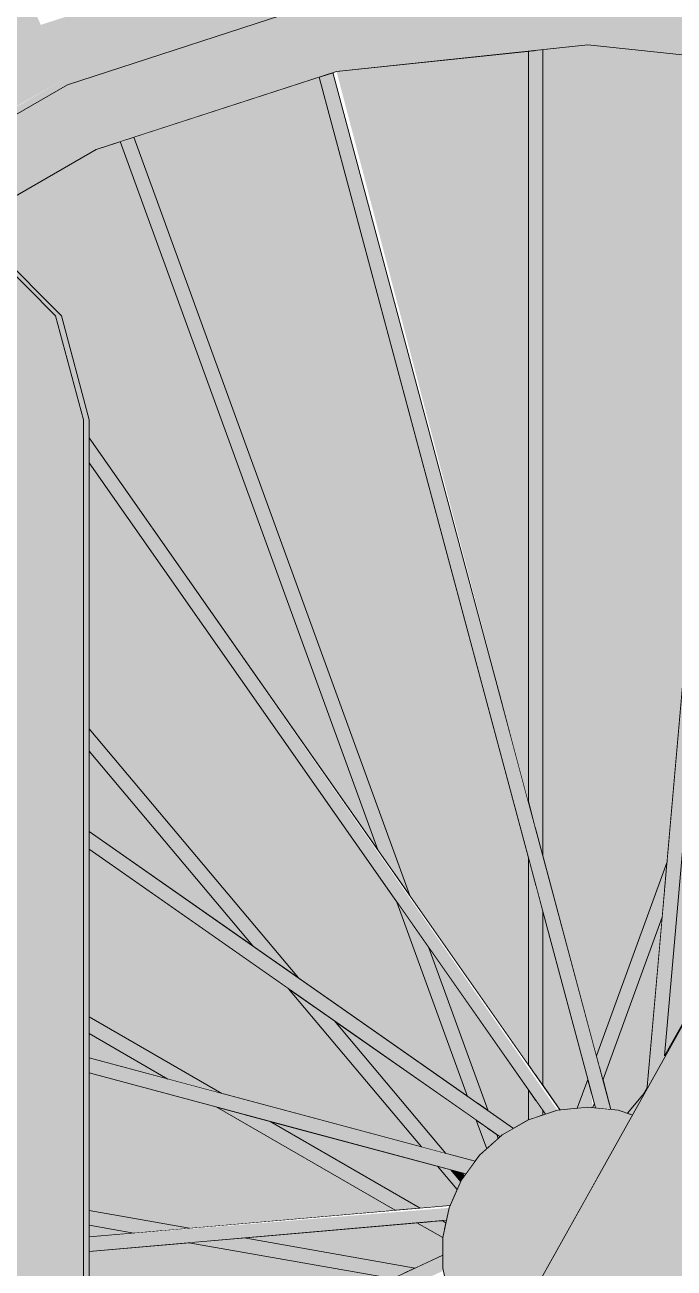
# Model space of a CAD drawing. Header units: centimetres. Extents: x -4381 to 5639, y -3920 to 4826.
# Drawn here: x 29.0267 to 29.1825, y 29.2499 to 29.5484 of the extents above; entities that cross this region are included whole.
import ezdxf
from ezdxf.xclip import XClip

# ---------------------------------------------------------------- set-up
doc = ezdxf.new("R2010")
doc.units = ezdxf.units.CM
doc.header["$MEASUREMENT"] = 0
doc.header["$XCLIPFRAME"] = 0
doc.set_wipeout_variables(frame=1)
doc.linetypes.add('Wipeout_Contour', pattern=[100, 0, -100])
for name, color, linetype in [('01- MOBILIER', 7, 'Continuous'), ('Drawing & Figure', 7, 'Continuous'), ('Structural - Bearing', 7, 'Continuous')]:
    doc.layers.add(name, color=color, linetype=linetype)
for name, color, linetype, lineweight in [('01- MOBILIER_Pen_No__101', 252, 'Continuous', 5), ('01- MOBILIER_Pen_No__18', 9, 'Continuous', 5), ('01- MOBILIER_Pen_No__2', 8, 'Continuous', 5), ('01- MOBILIER_Pen_No__7', 7, 'Continuous', 5)]:
    doc.layers.add(name, color=color, linetype=linetype, lineweight=lineweight)
for name, color, linetype, lineweight, true_color in [('01- MOBILIER_Pen_No__102', 7, 'Continuous', 5, 0xcccccc), ('01- MOBILIER_Pen_No__118', 7, 'Continuous', 5, 0x573938), ('01- MOBILIER_Pen_No__143', 7, 'Continuous', 5, 0xe1662b), ('01- MOBILIER_Pen_No__144', 7, 'Continuous', 5, 0xae480b), ('01- MOBILIER_Pen_No__186', 7, 'Continuous', 5, 0xe8e8e8), ('01- MOBILIER_Pen_No__62', 7, 'Continuous', 5, 0xaaaaaa), ('Structural - Bearing_Pen_No__112', 7, 'Continuous', 5, 0xd5aaaa)]:
    doc.layers.add(name, color=color, linetype=linetype, lineweight=lineweight, true_color=true_color)

# ---------------------------------------------------------------- blocks, each defined once
blk = doc.blocks.new('Drawing_8_8', base_point=(-322.57542, 32.20361))
at = {"color": 254, "linetype": 'Wipeout_Contour', "lineweight": 0, "ltscale": 2530.302172}
blk.add_wipeout([(28.51205, 28.90361), (28.69174, 28.90361), (28.69174, 29.50361), (28.7322, 29.50361), (28.7322, 29.42361), (28.75094, 29.42361), (28.75094, 29.45361), (28.75762, 29.47861), (28.77588, 29.49691), (28.80082, 29.50361), (28.9192, 29.50361), (28.95602, 29.53677), (29.01939, 29.57335), (29.08898, 29.59596), (29.16174, 29.60361), (29.23451, 29.59596), (29.29681, 29.57572), (29.30148, 29.59316), (29.30691, 29.6134), (29.30916, 29.62178), (29.31513, 29.62662), (29.31067, 29.62373), (29.31665, 29.64604), (29.31232, 29.6472), (29.30826, 29.64828), (29.30903, 29.65118), (29.3129, 29.65015), (29.34396, 29.76606), (29.34009, 29.76709), (29.34087, 29.76999), (29.34493, 29.7689), (29.35053, 29.7674), (29.36518, 29.82207), (29.34749, 29.83446), (29.33294, 29.84536), (29.30794, 29.86287), (29.30519, 29.8608), (29.28969, 29.86053), (29.27704, 29.86939), (29.27201, 29.884), (29.27652, 29.89878), (29.28886, 29.90808), (29.30431, 29.90835), (29.31702, 29.89948), (29.32205, 29.88488), (29.32104, 29.88156), (29.33294, 29.87322), (29.36092, 29.85364), (29.37179, 29.84674), (29.3733, 29.8524), (29.39649, 29.84619), (29.37371, 29.76119), (29.37931, 29.75969), (29.38337, 29.7586), (29.38259, 29.7557), (29.37873, 29.75674), (29.36847, 29.71844), (29.61205, 29.71844), (29.61205, 31.79883), (29.43106, 31.90361), (28.51205, 31.90361)], dxfattribs=at).dxf.layer = 'Structural - Bearing'
at = {"color": 254, "linetype": 'Wipeout_Contour', "lineweight": 0, "ltscale": 333.128766}
blk.add_wipeout([(29.00977, 29.4989), (29.01716, 29.49691), (29.03542, 29.47861), (29.0421, 29.45361), (29.0421, 29.44929), (29.11138, 29.35035), (29.0495, 29.52039), (29.04379, 29.51854)], dxfattribs=at).dxf.layer = 'Structural - Bearing'
at = {"color": 254, "linetype": 'Wipeout_Contour', "lineweight": 0, "ltscale": 206.066544}
blk.add_wipeout([(29.15097, 29.29382), (29.1551, 29.28791), (29.15924, 29.28835), (29.16174, 29.29524), (29.15097, 29.33544)], dxfattribs=at).dxf.layer = 'Structural - Bearing'
at = {"color": 254, "linetype": 'Wipeout_Contour', "lineweight": 0, "ltscale": 206.953574}
blk.add_wipeout([(29.06599, 29.25604), (29.0421, 29.25395), (29.0421, 29.22158), (29.06989, 29.22648), (29.11482, 29.24743)], dxfattribs=at).dxf.layer = 'Structural - Bearing'
at = {"layer": 'Structural - Bearing_Pen_No__112', "linetype": 'Continuous', "ltscale": 10}
for points in [[(29.00977, 29.4989), (29.01716, 29.49691), (29.03542, 29.47861), (29.0421, 29.45361), (29.0421, 29.44929), (29.11138, 29.35035), (29.0495, 29.52039), (29.04379, 29.51854)], [(29.15097, 29.29382), (29.1551, 29.28791), (29.15924, 29.28835), (29.16174, 29.29524), (29.15097, 29.33544)], [(29.06599, 29.25604), (29.0421, 29.25395), (29.0421, 29.22158), (29.06989, 29.22648), (29.11482, 29.24743)]]:
    blk.add_hatch(color=256, dxfattribs=at).paths.add_polyline_path(points)
at = {"color": 254, "linetype": 'Wipeout_Contour', "lineweight": 0, "ltscale": 249.518032}
blk.add_wipeout([(29.15098, 29.54248), (29.15097, 29.34882), (29.16381, 29.30091), (29.18077, 29.34752), (29.1976, 29.53984), (29.16174, 29.54361)], dxfattribs=at).dxf.layer = 'Structural - Bearing'
at = {"color": 254, "linetype": 'Wipeout_Contour', "lineweight": 0, "ltscale": 206.524086}
blk.add_wipeout([(29.0421, 29.31025), (29.07392, 29.29188), (29.12182, 29.27904), (29.08994, 29.31704), (29.0421, 29.35053)], dxfattribs=at).dxf.layer = 'Structural - Bearing'
at = {"layer": 'Structural - Bearing_Pen_No__112', "linetype": 'Continuous', "ltscale": 10}
for points in [[(29.15098, 29.54248), (29.15097, 29.34882), (29.16381, 29.30091), (29.18077, 29.34752), (29.1976, 29.53984), (29.16174, 29.54361)], [(29.0421, 29.31025), (29.07392, 29.29188), (29.12182, 29.27904), (29.08994, 29.31704), (29.0421, 29.35053)]]:
    blk.add_hatch(color=256, dxfattribs=at).paths.add_polyline_path(points)
at = {"color": 254, "linetype": 'Wipeout_Contour', "lineweight": 0, "ltscale": 1165.109032}
blk.add_wipeout([(29.23451, 28.91126), (29.16174, 28.90361), (29.33294, 28.90361), (29.61205, 28.90361), (29.61205, 29.3915), (29.35085, 29.6527), (29.34767, 29.64083), (29.35154, 29.63979), (29.35076, 29.6369), (29.3467, 29.63798), (29.34237, 29.63914), (29.33639, 29.61684), (29.33398, 29.62155), (29.33673, 29.6144), (29.33449, 29.60601), (29.32906, 29.58577), (29.32284, 29.56253), (29.36747, 29.53677), (29.42184, 29.48781), (29.46485, 29.42861), (29.49461, 29.36177), (29.50983, 29.2902), (29.50983, 29.21703), (29.49461, 29.14546), (29.46485, 29.07861), (29.42184, 29.01942), (29.36747, 28.97046), (29.3041, 28.93387)], dxfattribs=at).dxf.layer = 'Structural - Bearing'
at = {"color": 254, "linetype": 'Wipeout_Contour', "lineweight": 0, "ltscale": 124.316849}
blk.add_wipeout([(29.0421, 29.37405), (29.0421, 29.35476), (29.08134, 29.32729)], dxfattribs=at).dxf.layer = 'Structural - Bearing'
at = {"color": 254, "linetype": 'Wipeout_Contour', "lineweight": 0, "ltscale": 206.465631}
blk.add_wipeout([(29.0421, 29.29682), (29.0421, 29.26377), (29.06614, 29.25953), (29.11553, 29.26385), (29.07259, 29.28865)], dxfattribs=at).dxf.layer = 'Structural - Bearing'
at = {"layer": 'Structural - Bearing_Pen_No__112', "linetype": 'Continuous', "ltscale": 10}
for points in [[(29.0421, 29.37405), (29.0421, 29.35476), (29.08134, 29.32729)], [(29.0421, 29.29682), (29.0421, 29.26377), (29.06614, 29.25953), (29.11553, 29.26385), (29.07259, 29.28865)]]:
    blk.add_hatch(color=256, dxfattribs=at).paths.add_polyline_path(points)
at = {"color": 254, "linetype": 'Wipeout_Contour', "lineweight": 0, "ltscale": 288.153578}
blk.add_wipeout([(29.16537, 29.29508), (29.16726, 29.28803), (29.16903, 29.28785), (29.17127, 29.28712), (29.17495, 29.29149), (29.17605, 29.29348), (29.17961, 29.33419)], dxfattribs=at).dxf.layer = 'Structural - Bearing'
at = {"layer": 'Structural - Bearing_Pen_No__112', "linetype": 'Continuous', "ltscale": 10}
blk.add_hatch(color=256, dxfattribs=at).paths.add_polyline_path([(29.16537, 29.29508), (29.16726, 29.28803), (29.16903, 29.28785), (29.17127, 29.28712), (29.17495, 29.29149), (29.17605, 29.29348), (29.17961, 29.33419)])
at = {"color": 254, "linetype": 'Wipeout_Contour', "lineweight": 0, "ltscale": 124.1064}
blk.add_wipeout([(29.061, 29.29534), (29.0421, 29.30625), (29.0421, 29.3004)], dxfattribs=at).dxf.layer = 'Structural - Bearing'
at = {"color": 254, "linetype": 'Wipeout_Contour', "lineweight": 0, "ltscale": 205.074241}
blk.add_wipeout([(29.1257, 29.27442), (29.08551, 29.28519), (29.12155, 29.26438), (29.12871, 29.26501), (29.1304, 29.26881)], dxfattribs=at).dxf.layer = 'Structural - Bearing'
at = {"color": 254, "linetype": 'Wipeout_Contour', "lineweight": 0, "ltscale": 205.598162}
blk.add_wipeout([(29.07932, 29.25721), (29.1203, 29.24998), (29.12693, 29.25308), (29.12693, 29.25727), (29.12076, 29.26083)], dxfattribs=at).dxf.layer = 'Structural - Bearing'
at = {"color": 254, "linetype": 'Wipeout_Contour', "lineweight": 0, "ltscale": 123.92251}
blk.add_wipeout([(29.05281, 29.25837), (29.0421, 29.26026), (29.0421, 29.25743)], dxfattribs=at).dxf.layer = 'Structural - Bearing'
at = {"layer": 'Structural - Bearing_Pen_No__112', "linetype": 'Continuous', "ltscale": 10}
for points in [[(29.061, 29.29534), (29.0421, 29.30625), (29.0421, 29.3004)], [(29.1257, 29.27442), (29.08551, 29.28519), (29.12155, 29.26438), (29.12871, 29.26501), (29.1304, 29.26881)], [(29.07932, 29.25721), (29.1203, 29.24998), (29.12693, 29.25308), (29.12693, 29.25727), (29.12076, 29.26083)], [(29.05281, 29.25837), (29.0421, 29.26026), (29.0421, 29.25743)]]:
    blk.add_hatch(color=256, dxfattribs=at).paths.add_polyline_path(points)
at = {"color": 254, "linetype": 'Wipeout_Contour', "lineweight": 0, "ltscale": 249.167178}
blk.add_wipeout([(29.18418, 29.34676), (29.18018, 29.30093), (29.26195, 29.44846), (29.28125, 29.51764), (29.2797, 29.51854), (29.2502, 29.52812)], dxfattribs=at).dxf.layer = 'Structural - Bearing'
at = {"layer": 'Structural - Bearing_Pen_No__112', "linetype": 'Continuous', "ltscale": 10}
blk.add_hatch(color=256, dxfattribs=at).paths.add_polyline_path([(29.18418, 29.34676), (29.18018, 29.30093), (29.26195, 29.44846), (29.28125, 29.51764), (29.2797, 29.51854), (29.2502, 29.52812)])
at = {"color": 254, "linetype": 'Wipeout_Contour', "lineweight": 0, "ltscale": 165.024939}
blk.add_wipeout([(29.06599, 29.25604), (29.11482, 29.24743), (29.11756, 29.24871), (29.07266, 29.25663)], dxfattribs=at).dxf.layer = '01- MOBILIER'
at = {"color": 254, "linetype": 'Wipeout_Contour', "lineweight": 0, "ltscale": 206.408828}
blk.add_wipeout([(29.11596, 29.33778), (29.0421, 29.44325), (29.0421, 29.37944), (29.0923, 29.31961), (29.13292, 29.29117)], dxfattribs=at).dxf.layer = 'Structural - Bearing'
at = {"layer": '01- MOBILIER_Pen_No__101', "linetype": 'Continuous', "ltscale": 10}
blk.add_hatch(color=256, dxfattribs=at).paths.add_polyline_path([(29.06599, 29.25604), (29.11482, 29.24743), (29.11756, 29.24871), (29.07266, 29.25663)])
at = {"layer": 'Structural - Bearing_Pen_No__112', "linetype": 'Continuous', "ltscale": 10}
blk.add_hatch(color=256, dxfattribs=at).paths.add_polyline_path([(29.11596, 29.33778), (29.0421, 29.44325), (29.0421, 29.37944), (29.0923, 29.31961), (29.13292, 29.29117)])
at = {"color": 254, "linetype": 'Wipeout_Contour', "lineweight": 0, "ltscale": 165.669101}
blk.add_wipeout([(29.17014, 29.22275), (29.29095, 29.44069), (29.28818, 29.44143), (29.16805, 29.22471)], dxfattribs=at).dxf.layer = '01- MOBILIER'
at = {"layer": '01- MOBILIER_Pen_No__144', "linetype": 'Continuous', "ltscale": 10}
blk.add_hatch(color=256, dxfattribs=at).paths.add_polyline_path([(29.17014, 29.22275), (29.29095, 29.44069), (29.28818, 29.44143), (29.16805, 29.22471)])
at = {"color": 254, "linetype": 'Wipeout_Contour', "lineweight": 0, "ltscale": 164.978169}
blk.add_wipeout([(29.0421, 29.11361), (29.0421, 29.45361), (29.04071, 29.45361), (29.04071, 29.11361)], dxfattribs=at).dxf.layer = '01- MOBILIER'
at = {"color": 254, "linetype": 'Wipeout_Contour', "lineweight": 0, "ltscale": 206.309772}
blk.add_wipeout([(29.05279, 29.52146), (29.11906, 29.33939), (29.14751, 29.29876), (29.14751, 29.34836), (29.09725, 29.53591)], dxfattribs=at).dxf.layer = 'Structural - Bearing'
at = {"layer": '01- MOBILIER_Pen_No__18', "linetype": 'Continuous', "ltscale": 10}
blk.add_hatch(color=256, dxfattribs=at).paths.add_polyline_path([(29.0421, 29.11361), (29.0421, 29.45361), (29.04071, 29.45361), (29.04071, 29.11361)])
at = {"layer": 'Structural - Bearing_Pen_No__112', "linetype": 'Continuous', "ltscale": 10}
blk.add_hatch(color=256, dxfattribs=at).paths.add_polyline_path([(29.05279, 29.52146), (29.11906, 29.33939), (29.14751, 29.29876), (29.14751, 29.34836), (29.09725, 29.53591)])
at = {"color": 254, "linetype": 'Wipeout_Contour', "lineweight": 0, "ltscale": 165.674852}
blk.add_wipeout([(29.16805, 29.22471), (29.28818, 29.44143), (29.28094, 29.44337), (29.16257, 29.22982)], dxfattribs=at).dxf.layer = '01- MOBILIER'
at = {"layer": '01- MOBILIER_Pen_No__143', "linetype": 'Continuous', "ltscale": 10}
blk.add_hatch(color=256, dxfattribs=at).paths.add_polyline_path([(29.16805, 29.22471), (29.28818, 29.44143), (29.28094, 29.44337), (29.16257, 29.22982)])
at = {"color": 254, "linetype": 'Wipeout_Contour', "lineweight": 0, "ltscale": 165.800351}
blk.add_wipeout([(29.09759, 29.55542), (29.03625, 29.53549), (29.03688, 29.53407), (29.09792, 29.5539)], dxfattribs=at).dxf.layer = '01- MOBILIER'
at = {"color": 254, "linetype": 'Wipeout_Contour', "lineweight": 0, "ltscale": 165.479506}
blk.add_wipeout([(29.0421, 29.45361), (29.03542, 29.47861), (29.03403, 29.47861), (29.04071, 29.45361)], dxfattribs=at).dxf.layer = '01- MOBILIER'
at = {"color": 254, "linetype": 'Wipeout_Contour', "lineweight": 0, "ltscale": 124.32791}
blk.add_wipeout([(29.10145, 29.53727), (29.14751, 29.36175), (29.14751, 29.54212)], dxfattribs=at).dxf.layer = 'Structural - Bearing'
at = {"color": 254, "linetype": 'Wipeout_Contour', "lineweight": 0, "ltscale": 245.663141}
blk.add_wipeout([(29.13499, 29.28549), (29.1009, 29.30936), (29.12765, 29.27748), (29.13469, 29.2756), (29.13573, 29.27703), (29.13749, 29.27862)], dxfattribs=at).dxf.layer = 'Structural - Bearing'
at = {"layer": '01- MOBILIER', "linetype": 'Continuous', "lineweight": 0, "ltscale": 10, "true_color": 0x000000}
blk.add_hatch(color=18, dxfattribs=at).paths.add_polyline_path([(29.09759, 29.55542), (29.03625, 29.53549), (29.03688, 29.53407), (29.09792, 29.5539)])
at = {"layer": '01- MOBILIER_Pen_No__186', "linetype": 'Continuous', "ltscale": 10}
blk.add_hatch(color=256, dxfattribs=at).paths.add_polyline_path([(29.0421, 29.45361), (29.03542, 29.47861), (29.03403, 29.47861), (29.04071, 29.45361)])
at = {"layer": 'Structural - Bearing_Pen_No__112', "linetype": 'Continuous', "ltscale": 10}
for points in [[(29.10145, 29.53727), (29.14751, 29.36175), (29.14751, 29.54212)], [(29.13499, 29.28549), (29.1009, 29.30936), (29.12765, 29.27748), (29.13469, 29.2756), (29.13573, 29.27703), (29.13749, 29.27862)]]:
    blk.add_hatch(color=256, dxfattribs=at).paths.add_polyline_path(points)
at = {"color": 254, "linetype": 'Wipeout_Contour', "lineweight": 0, "ltscale": 165.670475}
blk.add_wipeout([(29.16257, 29.22982), (29.28094, 29.44337), (29.27198, 29.44577), (29.15579, 29.23615)], dxfattribs=at).dxf.layer = '01- MOBILIER'
at = {"layer": '01- MOBILIER_Pen_No__143', "linetype": 'Continuous', "ltscale": 10}
blk.add_hatch(color=256, dxfattribs=at).paths.add_polyline_path([(29.16257, 29.22982), (29.28094, 29.44337), (29.27198, 29.44577), (29.15579, 29.23615)])
at = {"color": 254, "linetype": 'Wipeout_Contour', "lineweight": 0, "ltscale": 165.50596}
blk.add_wipeout([(29.03542, 29.47861), (29.01716, 29.49691), (29.01577, 29.49691), (29.03403, 29.47861)], dxfattribs=at).dxf.layer = '01- MOBILIER'
at = {"color": 254, "linetype": 'Wipeout_Contour', "lineweight": 0, "ltscale": 165.007598}
blk.add_wipeout([(29.07259, 29.28865), (29.11553, 29.26385), (29.11854, 29.26412), (29.07905, 29.28692)], dxfattribs=at).dxf.layer = '01- MOBILIER'
at = {"color": 254, "linetype": 'Wipeout_Contour', "lineweight": 0, "ltscale": 205.12632}
blk.add_wipeout([(29.12364, 29.32681), (29.13787, 29.28771), (29.14388, 29.2835), (29.14751, 29.28559), (29.14751, 29.29273)], dxfattribs=at).dxf.layer = 'Structural - Bearing'
at = {"layer": '01- MOBILIER_Pen_No__101', "linetype": 'Continuous', "ltscale": 10}
blk.add_hatch(color=256, dxfattribs=at).paths.add_polyline_path([(29.07259, 29.28865), (29.11553, 29.26385), (29.11854, 29.26412), (29.07905, 29.28692)])
at = {"layer": '01- MOBILIER_Pen_No__18', "linetype": 'Continuous', "ltscale": 10}
h = blk.add_hatch(color=256, dxfattribs=at)
h.paths.add_polyline_path([(28.75142, 29.11361), (28.7581, 29.08861), (28.77635, 29.07031), (28.80129, 29.06361), (28.99083, 29.06361), (29.01577, 29.07031), (29.03403, 29.08861), (29.04071, 29.11361), (29.04071, 29.45361), (29.03403, 29.47861), (29.01577, 29.49691), (28.99083, 29.50361), (28.80129, 29.50361), (28.77635, 29.49691), (28.7581, 29.47861), (28.75142, 29.45361), (28.75142, 29.42361), (28.75222, 29.40361), (28.75142, 29.16361), (28.75222, 29.14361)])
h.paths.add_polyline_path([(28.77538, 29.09861), (28.77137, 29.11361), (28.77137, 29.45361), (28.77538, 29.46861), (28.78633, 29.47959), (28.80129, 29.48361), (28.99083, 29.48361), (29.0058, 29.47959), (29.01675, 29.46861), (29.02076, 29.45361), (29.02076, 29.11361), (29.01675, 29.09861), (29.0058, 29.08763), (28.99083, 29.08361), (28.80129, 29.08361), (28.78633, 29.08763)], flags=0)
at = {"layer": '01- MOBILIER_Pen_No__186', "linetype": 'Continuous', "ltscale": 10}
blk.add_hatch(color=256, dxfattribs=at).paths.add_polyline_path([(29.03542, 29.47861), (29.01716, 29.49691), (29.01577, 29.49691), (29.03403, 29.47861)])
at = {"layer": 'Structural - Bearing_Pen_No__112', "linetype": 'Continuous', "ltscale": 10}
blk.add_hatch(color=256, dxfattribs=at).paths.add_polyline_path([(29.12364, 29.32681), (29.13787, 29.28771), (29.14388, 29.2835), (29.14751, 29.28559), (29.14751, 29.29273)])
at = {"layer": '01- MOBILIER_Pen_No__7', "linetype": 'Continuous', "ltscale": 10}
for p, q in [((29.03403, 29.47861), (29.01577, 29.49691)), ((29.03542, 29.47861), (29.01716, 29.49691)), ((29.04071, 29.45361), (29.03403, 29.47861)), ((29.0421, 29.45361), (29.03542, 29.47861))]:
    blk.add_line(p, q, dxfattribs=at)
at = {"color": 254, "linetype": 'Wipeout_Contour', "lineweight": 0, "ltscale": 165.657653}
blk.add_wipeout([(29.15579, 29.23615), (29.27198, 29.44577), (29.26474, 29.44772), (29.1503, 29.24126)], dxfattribs=at).dxf.layer = '01- MOBILIER'
at = {"layer": '01- MOBILIER_Pen_No__144', "linetype": 'Continuous', "ltscale": 10}
blk.add_hatch(color=256, dxfattribs=at).paths.add_polyline_path([(29.15579, 29.23615), (29.27198, 29.44577), (29.26474, 29.44772), (29.1503, 29.24126)])
at = {"color": 254, "linetype": 'Wipeout_Contour', "lineweight": 0, "ltscale": 165.510772}
blk.add_wipeout([(28.98103, 29.50361), (28.98412, 29.50361), (29.03688, 29.53407), (29.03625, 29.53549)], dxfattribs=at).dxf.layer = '01- MOBILIER'
at = {"color": 254, "linetype": 'Wipeout_Contour', "lineweight": 0, "ltscale": 165.218284}
blk.add_wipeout([(29.0421, 29.30625), (29.061, 29.29534), (29.06746, 29.29361), (29.0421, 29.30825)], dxfattribs=at).dxf.layer = '01- MOBILIER'
at = {"color": 254, "linetype": 'Wipeout_Contour', "lineweight": 0, "ltscale": 165.010913}
blk.add_wipeout([(29.08551, 29.28519), (29.07905, 29.28692), (29.11854, 29.26412), (29.12155, 29.26438)], dxfattribs=at).dxf.layer = '01- MOBILIER'
at = {"color": 254, "linetype": 'Wipeout_Contour', "lineweight": 0, "ltscale": 164.967856}
blk.add_wipeout([(29.05948, 29.25895), (29.0421, 29.26201), (29.0421, 29.26026), (29.05281, 29.25837)], dxfattribs=at).dxf.layer = '01- MOBILIER'
at = {"layer": '01- MOBILIER', "linetype": 'Continuous', "lineweight": 0, "ltscale": 10, "true_color": 0x000000}
blk.add_hatch(color=18, dxfattribs=at).paths.add_polyline_path([(28.98103, 29.50361), (28.98412, 29.50361), (29.03688, 29.53407), (29.03625, 29.53549)])
at = {"layer": '01- MOBILIER', "linetype": 'Continuous', "lineweight": 0, "ltscale": 10, "true_color": 0xffffff}
blk.add_hatch(color=7, dxfattribs=at).paths.add_polyline_path([(29.08551, 29.28519), (29.07905, 29.28692), (29.11854, 29.26412), (29.12155, 29.26438)])
at = {"layer": '01- MOBILIER_Pen_No__101', "linetype": 'Continuous', "ltscale": 10}
for points in [[(29.0421, 29.30625), (29.061, 29.29534), (29.06746, 29.29361), (29.0421, 29.30825)], [(29.05948, 29.25895), (29.0421, 29.26201), (29.0421, 29.26026), (29.05281, 29.25837)]]:
    blk.add_hatch(color=256, dxfattribs=at).paths.add_polyline_path(points)
at = {"color": 254, "linetype": 'Wipeout_Contour', "lineweight": 0, "ltscale": 165.640672}
blk.add_wipeout([(29.1503, 29.24126), (29.26474, 29.44772), (29.26197, 29.44846), (29.1482, 29.24321)], dxfattribs=at).dxf.layer = '01- MOBILIER'
at = {"layer": '01- MOBILIER_Pen_No__144', "linetype": 'Continuous', "ltscale": 10}
blk.add_hatch(color=256, dxfattribs=at).paths.add_polyline_path([(29.1503, 29.24126), (29.26474, 29.44772), (29.26197, 29.44846), (29.1482, 29.24321)])
at = {"color": 254, "linetype": 'Wipeout_Contour', "lineweight": 0, "ltscale": 165.79249}
blk.add_wipeout([(29.03625, 29.53549), (29.09759, 29.55542), (29.09671, 29.55959), (29.03451, 29.53938)], dxfattribs=at).dxf.layer = '01- MOBILIER'
at = {"color": 254, "linetype": 'Wipeout_Contour', "lineweight": 0, "ltscale": 165.193841}
blk.add_wipeout([(29.0421, 29.30825), (29.06746, 29.29361), (29.07392, 29.29188), (29.0421, 29.31025)], dxfattribs=at).dxf.layer = '01- MOBILIER'
at = {"color": 254, "linetype": 'Wipeout_Contour', "lineweight": 0, "ltscale": 164.960268}
blk.add_wipeout([(29.0421, 29.26377), (29.0421, 29.26201), (29.05948, 29.25895), (29.06614, 29.25953)], dxfattribs=at).dxf.layer = '01- MOBILIER'
at = {"layer": '01- MOBILIER', "linetype": 'Continuous', "lineweight": 0, "ltscale": 10, "true_color": 0x000000}
blk.add_hatch(color=18, dxfattribs=at).paths.add_polyline_path([(29.03625, 29.53549), (29.09759, 29.55542), (29.09671, 29.55959), (29.03451, 29.53938)])
at = {"layer": '01- MOBILIER', "linetype": 'Continuous', "lineweight": 0, "ltscale": 10, "true_color": 0xffffff}
for points in [[(29.0421, 29.30825), (29.06746, 29.29361), (29.07392, 29.29188), (29.0421, 29.31025)], [(29.0421, 29.26377), (29.0421, 29.26201), (29.05948, 29.25895), (29.06614, 29.25953)]]:
    blk.add_hatch(color=7, dxfattribs=at).paths.add_polyline_path(points)
at = {"color": 254, "linetype": 'Wipeout_Contour', "lineweight": 0, "ltscale": 165.333186}
blk.add_wipeout([(29.14751, 29.34836), (29.14751, 29.29876), (29.14924, 29.29629), (29.14924, 29.3419)], dxfattribs=at).dxf.layer = '01- MOBILIER'
at = {"color": 254, "linetype": 'Wipeout_Contour', "lineweight": 0, "ltscale": 165.406072}
blk.add_wipeout([(29.18077, 29.34752), (29.16381, 29.30091), (29.16459, 29.29799), (29.18019, 29.34085)], dxfattribs=at).dxf.layer = '01- MOBILIER'
at = {"color": 254, "linetype": 'Wipeout_Contour', "lineweight": 0, "ltscale": 1403.104234}
blk.add_wipeout([(29.12846, 29.26443), (29.12694, 29.25727), (29.12694, 29.24995), (29.12846, 29.2428), (29.13144, 29.23611), (29.13574, 29.23019), (29.14118, 29.2253), (29.14751, 29.22164), (29.15447, 29.21938), (29.16175, 29.21861), (29.16903, 29.21938), (29.17599, 29.22164), (29.18232, 29.2253), (29.18776, 29.23019), (29.19206, 29.23611), (29.19504, 29.2428), (29.19656, 29.24995), (29.19656, 29.25727), (29.19504, 29.26443), (29.19424, 29.26622), (29.17014, 29.22275), (29.16805, 29.22471), (29.16256, 29.22982), (29.15578, 29.23615), (29.1503, 29.24126), (29.1482, 29.24321), (29.17235, 29.28677), (29.16903, 29.28785), (29.16175, 29.28861), (29.15447, 29.28785), (29.14751, 29.28559), (29.14118, 29.28193), (29.13574, 29.27703), (29.13144, 29.27111)], dxfattribs=at).dxf.layer = '01- MOBILIER'
at = {"layer": '01- MOBILIER_Pen_No__18', "linetype": 'Continuous', "ltscale": 10}
blk.add_hatch(color=256, dxfattribs=at).paths.add_polyline_path([(29.12846, 29.26443), (29.12694, 29.25727), (29.12694, 29.24995), (29.12846, 29.2428), (29.13144, 29.23611), (29.13574, 29.23019), (29.14118, 29.2253), (29.14751, 29.22164), (29.15447, 29.21938), (29.16175, 29.21861), (29.16903, 29.21938), (29.17599, 29.22164), (29.18232, 29.2253), (29.18776, 29.23019), (29.19206, 29.23611), (29.19504, 29.2428), (29.19656, 29.24995), (29.19656, 29.25727), (29.19504, 29.26443), (29.19424, 29.26622), (29.17014, 29.22275), (29.16805, 29.22471), (29.16256, 29.22982), (29.15578, 29.23615), (29.1503, 29.24126), (29.1482, 29.24321), (29.17235, 29.28677), (29.16903, 29.28785), (29.16175, 29.28861), (29.15447, 29.28785), (29.14751, 29.28559), (29.14118, 29.28193), (29.13574, 29.27703), (29.13144, 29.27111)])
at = {"layer": '01- MOBILIER_Pen_No__2', "linetype": 'Continuous', "ltscale": 10}
for points in [[(29.14751, 29.34836), (29.14751, 29.29876), (29.14924, 29.29629), (29.14924, 29.3419)], [(29.18077, 29.34752), (29.16381, 29.30091), (29.16459, 29.29799), (29.18019, 29.34085)]]:
    blk.add_hatch(color=256, dxfattribs=at).paths.add_polyline_path(points)
at = {"color": 254, "linetype": 'Wipeout_Contour', "lineweight": 0, "ltscale": 165.548576}
blk.add_wipeout([(29.03451, 29.53938), (28.97788, 29.50669), (28.98011, 29.50361), (29.03625, 29.53549)], dxfattribs=at).dxf.layer = '01- MOBILIER'
at = {"layer": '01- MOBILIER', "linetype": 'Continuous', "lineweight": 0, "ltscale": 10, "true_color": 0x000000}
blk.add_hatch(color=18, dxfattribs=at).paths.add_polyline_path([(29.03451, 29.53938), (28.97788, 29.50669), (28.98011, 29.50361), (29.03625, 29.53549)])
at = {"color": 254, "linetype": 'Wipeout_Contour', "lineweight": 0, "ltscale": 165.387446}
blk.add_wipeout([(29.18019, 29.34085), (29.16459, 29.29799), (29.16537, 29.29508), (29.17961, 29.33419)], dxfattribs=at).dxf.layer = '01- MOBILIER'
at = {"color": 254, "linetype": 'Wipeout_Contour', "lineweight": 0, "ltscale": 165.185929}
blk.add_wipeout([(29.1198, 29.33229), (29.11596, 29.33778), (29.13292, 29.29117), (29.1354, 29.28944)], dxfattribs=at).dxf.layer = '01- MOBILIER'
at = {"color": 254, "linetype": 'Wipeout_Contour', "lineweight": 0, "ltscale": 164.818009}
blk.add_wipeout([(29.16174, 29.29524), (29.15924, 29.28835), (29.16115, 29.28855), (29.16253, 29.29232)], dxfattribs=at).dxf.layer = '01- MOBILIER'
at = {"color": 254, "linetype": 'Wipeout_Contour', "lineweight": 0, "ltscale": 165.100646}
blk.add_wipeout([(29.14751, 29.29273), (29.14751, 29.28559), (29.14924, 29.28615), (29.14924, 29.29025)], dxfattribs=at).dxf.layer = '01- MOBILIER'
at = {"color": 254, "linetype": 'Wipeout_Contour', "lineweight": 0, "ltscale": 123.876944}
blk.add_wipeout([(29.17127, 29.28712), (29.17235, 29.28677), (29.175, 29.29156)], dxfattribs=at).dxf.layer = '01- MOBILIER'
at = {"color": 254, "linetype": 'Wipeout_Contour', "lineweight": 0, "ltscale": 164.990343}
blk.add_wipeout([(29.13499, 29.28549), (29.13749, 29.27861), (29.13888, 29.27986), (29.13746, 29.28376)], dxfattribs=at).dxf.layer = '01- MOBILIER'
at = {"color": 254, "linetype": 'Wipeout_Contour', "lineweight": 0, "ltscale": 165.034383}
blk.add_wipeout([(29.12862, 29.27364), (29.1257, 29.27442), (29.13041, 29.2688), (29.1312, 29.27056)], dxfattribs=at).dxf.layer = '01- MOBILIER'
at = {"color": 254, "linetype": 'Wipeout_Contour', "lineweight": 0, "ltscale": 165.136337}
blk.add_wipeout([(29.12076, 29.26083), (29.12694, 29.25727), (29.12732, 29.25905), (29.12377, 29.2611)], dxfattribs=at).dxf.layer = '01- MOBILIER'
at = {"layer": '01- MOBILIER_Pen_No__101', "linetype": 'Continuous', "ltscale": 10}
for points in [[(29.1198, 29.33229), (29.11596, 29.33778), (29.13292, 29.29117), (29.1354, 29.28944)], [(29.13499, 29.28549), (29.13749, 29.27861), (29.13888, 29.27986), (29.13746, 29.28376)], [(29.12862, 29.27364), (29.1257, 29.27442), (29.13041, 29.2688), (29.1312, 29.27056)], [(29.12076, 29.26083), (29.12694, 29.25727), (29.12732, 29.25905), (29.12377, 29.2611)]]:
    blk.add_hatch(color=256, dxfattribs=at).paths.add_polyline_path(points)
at = {"layer": '01- MOBILIER_Pen_No__18', "linetype": 'Continuous', "ltscale": 10}
blk.add_hatch(color=256, dxfattribs=at).paths.add_polyline_path([(29.18019, 29.34085), (29.16459, 29.29799), (29.16537, 29.29508), (29.17961, 29.33419)])
at = {"layer": '01- MOBILIER_Pen_No__2', "linetype": 'Continuous', "ltscale": 10}
for points in [[(29.16174, 29.29524), (29.15924, 29.28835), (29.16115, 29.28855), (29.16253, 29.29232)], [(29.14751, 29.29273), (29.14751, 29.28559), (29.14924, 29.28615), (29.14924, 29.29025)]]:
    blk.add_hatch(color=256, dxfattribs=at).paths.add_polyline_path(points)
at = {"layer": '01- MOBILIER_Pen_No__62', "linetype": 'Continuous', "ltscale": 10}
blk.add_hatch(color=256, dxfattribs=at).paths.add_polyline_path([(29.17127, 29.28712), (29.17235, 29.28677), (29.175, 29.29156)])
at = {"layer": '01- MOBILIER_Pen_No__7', "linetype": 'Continuous', "ltscale": 10}
for p, q in [((29.17127, 29.28712), (29.175, 29.29156)), ((29.17235, 29.28677), (29.16903, 29.28785))]:
    blk.add_line(p, q, dxfattribs=at)
at = {"color": 254, "linetype": 'Wipeout_Contour', "lineweight": 0, "ltscale": 165.798718}
blk.add_wipeout([(29.03451, 29.53938), (29.09671, 29.55959), (29.09571, 29.56428), (29.03257, 29.54376)], dxfattribs=at).dxf.layer = '01- MOBILIER'
at = {"layer": '01- MOBILIER', "linetype": 'Continuous', "lineweight": 0, "ltscale": 10, "true_color": 0x000000}
blk.add_hatch(color=18, dxfattribs=at).paths.add_polyline_path([(29.03451, 29.53938), (29.09671, 29.55959), (29.09571, 29.56428), (29.03257, 29.54376)])
at = {"color": 254, "linetype": 'Wipeout_Contour', "lineweight": 0, "ltscale": 165.320816}
blk.add_wipeout([(29.14924, 29.29629), (29.15097, 29.29382), (29.15097, 29.33544), (29.14924, 29.3419)], dxfattribs=at).dxf.layer = '01- MOBILIER'
at = {"color": 254, "linetype": 'Wipeout_Contour', "lineweight": 0, "ltscale": 165.176294}
blk.add_wipeout([(29.1198, 29.33229), (29.1354, 29.28944), (29.13787, 29.28771), (29.12364, 29.32681)], dxfattribs=at).dxf.layer = '01- MOBILIER'
at = {"color": 254, "linetype": 'Wipeout_Contour', "lineweight": 0, "ltscale": 164.964913}
blk.add_wipeout([(29.14924, 29.29025), (29.14924, 29.28615), (29.15097, 29.28671), (29.15097, 29.28778)], dxfattribs=at).dxf.layer = '01- MOBILIER'
at = {"color": 254, "linetype": 'Wipeout_Contour', "lineweight": 0, "ltscale": 123.483047}
blk.add_wipeout([(29.16115, 29.28855), (29.16297, 29.28848), (29.16253, 29.29232)], dxfattribs=at).dxf.layer = '01- MOBILIER'
at = {"color": 254, "linetype": 'Wipeout_Contour', "lineweight": 0, "ltscale": 164.882716}
blk.add_wipeout([(29.13994, 29.28203), (29.13746, 29.28376), (29.13888, 29.27986), (29.14027, 29.28111)], dxfattribs=at).dxf.layer = '01- MOBILIER'
at = {"color": 254, "linetype": 'Wipeout_Contour', "lineweight": 0, "ltscale": 164.981037}
blk.add_wipeout([(29.13153, 29.27286), (29.12862, 29.27364), (29.1312, 29.27056), (29.13216, 29.27211)], dxfattribs=at).dxf.layer = '01- MOBILIER'
at = {"color": 254, "linetype": 'Wipeout_Contour', "lineweight": 0, "ltscale": 165.144021}
blk.add_wipeout([(29.12377, 29.2611), (29.12732, 29.25905), (29.1277, 29.26083), (29.12678, 29.26136)], dxfattribs=at).dxf.layer = '01- MOBILIER'
at = {"color": 254, "linetype": 'Wipeout_Contour', "lineweight": 0, "ltscale": 165.040796}
blk.add_wipeout([(29.07266, 29.25663), (29.11756, 29.24871), (29.1203, 29.24998), (29.07932, 29.25721)], dxfattribs=at).dxf.layer = '01- MOBILIER'
at = {"layer": '01- MOBILIER', "linetype": 'Continuous', "lineweight": 0, "ltscale": 10, "true_color": 0xffffff}
for points in [[(29.13153, 29.27286), (29.12862, 29.27364), (29.1312, 29.27056), (29.13216, 29.27211)], [(29.12377, 29.2611), (29.12732, 29.25905), (29.1277, 29.26083), (29.12678, 29.26136)], [(29.07266, 29.25663), (29.11756, 29.24871), (29.1203, 29.24998), (29.07932, 29.25721)]]:
    blk.add_hatch(color=7, dxfattribs=at).paths.add_polyline_path(points)
at = {"layer": '01- MOBILIER_Pen_No__102', "linetype": 'Continuous', "ltscale": 10}
for points in [[(29.14924, 29.29629), (29.15097, 29.29382), (29.15097, 29.33544), (29.14924, 29.3419)], [(29.14924, 29.29025), (29.14924, 29.28615), (29.15097, 29.28671), (29.15097, 29.28778)]]:
    blk.add_hatch(color=256, dxfattribs=at).paths.add_polyline_path(points)
at = {"layer": '01- MOBILIER_Pen_No__18', "linetype": 'Continuous', "ltscale": 10}
blk.add_hatch(color=256, dxfattribs=at).paths.add_polyline_path([(29.16115, 29.28855), (29.16297, 29.28848), (29.16253, 29.29232)])
at = {"layer": '01- MOBILIER_Pen_No__186', "linetype": 'Continuous', "ltscale": 10}
for points in [[(29.1198, 29.33229), (29.1354, 29.28944), (29.13787, 29.28771), (29.12364, 29.32681)], [(29.13994, 29.28203), (29.13746, 29.28376), (29.13888, 29.27986), (29.14027, 29.28111)]]:
    blk.add_hatch(color=256, dxfattribs=at).paths.add_polyline_path(points)
at = {"color": 254, "linetype": 'Wipeout_Contour', "lineweight": 0, "ltscale": 165.93655}
blk.add_wipeout([(29.09792, 29.5539), (29.10145, 29.53727), (29.16175, 29.54361), (29.16175, 29.56061)], dxfattribs=at).dxf.layer = '01- MOBILIER'
at = {"color": 254, "linetype": 'Wipeout_Contour', "lineweight": 0, "ltscale": 165.555329}
blk.add_wipeout([(28.97788, 29.50669), (29.03451, 29.53938), (29.03257, 29.54376), (28.97506, 29.51056)], dxfattribs=at).dxf.layer = '01- MOBILIER'
at = {"layer": '01- MOBILIER', "linetype": 'Continuous', "lineweight": 0, "ltscale": 10, "true_color": 0x000000}
blk.add_hatch(color=18, dxfattribs=at).paths.add_polyline_path([(28.97788, 29.50669), (29.03451, 29.53938), (29.03257, 29.54376), (28.97506, 29.51056)])
at = {"layer": '01- MOBILIER_Pen_No__62', "linetype": 'Continuous', "ltscale": 10}
blk.add_hatch(color=256, dxfattribs=at).paths.add_polyline_path([(29.09792, 29.5539), (29.10145, 29.53727), (29.16175, 29.54361), (29.16175, 29.56061)])
at = {"color": 254, "linetype": 'Wipeout_Contour', "lineweight": 0, "ltscale": 165.086892}
blk.add_wipeout([(29.08994, 29.31704), (29.12182, 29.27904), (29.12474, 29.27826), (29.09542, 29.3132)], dxfattribs=at).dxf.layer = '01- MOBILIER'
at = {"color": 254, "linetype": 'Wipeout_Contour', "lineweight": 0, "ltscale": 164.967192}
blk.add_wipeout([(29.0421, 29.2097), (29.12708, 29.24932), (29.12694, 29.25308), (29.0421, 29.21352)], dxfattribs=at).dxf.layer = '01- MOBILIER'
at = {"layer": '01- MOBILIER_Pen_No__101', "linetype": 'Continuous', "ltscale": 10}
blk.add_hatch(color=256, dxfattribs=at).paths.add_polyline_path([(29.08994, 29.31704), (29.12182, 29.27904), (29.12474, 29.27826), (29.09542, 29.3132)])
at = {"layer": '01- MOBILIER_Pen_No__18', "linetype": 'Continuous', "ltscale": 10}
blk.add_hatch(color=256, dxfattribs=at).paths.add_polyline_path([(29.0421, 29.2097), (29.12708, 29.24932), (29.12694, 29.25308), (29.0421, 29.21352)])
at = {"layer": '01- MOBILIER_Pen_No__7', "linetype": 'Continuous', "ltscale": 10}
blk.add_line((29.12694, 29.24995), (29.12846, 29.2428), dxfattribs=at)
at = {"color": 254, "linetype": 'Wipeout_Contour', "lineweight": 0, "ltscale": 165.806745}
blk.add_wipeout([(29.03049, 29.54843), (29.03257, 29.54376), (29.09571, 29.56428), (29.09465, 29.56928)], dxfattribs=at).dxf.layer = '01- MOBILIER'
at = {"color": 254, "linetype": 'Wipeout_Contour', "lineweight": 0, "ltscale": 166.182639}
blk.add_wipeout([(29.16175, 29.56061), (29.16175, 29.54361), (29.22204, 29.53727), (29.22558, 29.5539)], dxfattribs=at).dxf.layer = '01- MOBILIER'
at = {"color": 254, "linetype": 'Wipeout_Contour', "lineweight": 0, "ltscale": 165.778006}
blk.add_wipeout([(29.14751, 29.54212), (29.14751, 29.36175), (29.14924, 29.35528), (29.14924, 29.5423)], dxfattribs=at).dxf.layer = '01- MOBILIER'
at = {"layer": '01- MOBILIER', "linetype": 'Continuous', "lineweight": 0, "ltscale": 10, "true_color": 0x000000}
blk.add_hatch(color=18, dxfattribs=at).paths.add_polyline_path([(29.03049, 29.54843), (29.03257, 29.54376), (29.09571, 29.56428), (29.09465, 29.56928)])
at = {"layer": '01- MOBILIER_Pen_No__2', "linetype": 'Continuous', "ltscale": 10}
blk.add_hatch(color=256, dxfattribs=at).paths.add_polyline_path([(29.14751, 29.54212), (29.14751, 29.36175), (29.14924, 29.35528), (29.14924, 29.5423)])
at = {"layer": '01- MOBILIER_Pen_No__62', "linetype": 'Continuous', "ltscale": 10}
blk.add_hatch(color=256, dxfattribs=at).paths.add_polyline_path([(29.16175, 29.56061), (29.16175, 29.54361), (29.22204, 29.53727), (29.22558, 29.5539)])
at = {"layer": '01- MOBILIER_Pen_No__7', "linetype": 'Continuous', "ltscale": 10}
blk.add_line((29.16175, 29.54361), (29.16174, 29.54361), dxfattribs=at)
at = {"color": 254, "linetype": 'Wipeout_Contour', "lineweight": 0, "ltscale": 165.083306}
blk.add_wipeout([(29.09542, 29.3132), (29.12474, 29.27826), (29.12765, 29.27748), (29.1009, 29.30936)], dxfattribs=at).dxf.layer = '01- MOBILIER'
at = {"color": 254, "linetype": 'Wipeout_Contour', "lineweight": 0, "ltscale": 165.080543}
blk.add_wipeout([(29.0421, 29.25395), (29.12783, 29.26145), (29.12846, 29.26443), (29.0421, 29.25743)], dxfattribs=at).dxf.layer = '01- MOBILIER'
at = {"layer": '01- MOBILIER', "linetype": 'Continuous', "lineweight": 0, "ltscale": 10, "true_color": 0xffffff}
blk.add_hatch(color=7, dxfattribs=at).paths.add_polyline_path([(29.09542, 29.3132), (29.12474, 29.27826), (29.12765, 29.27748), (29.1009, 29.30936)])
at = {"layer": '01- MOBILIER_Pen_No__18', "linetype": 'Continuous', "ltscale": 10}
blk.add_hatch(color=256, dxfattribs=at).paths.add_polyline_path([(29.0421, 29.25395), (29.12783, 29.26145), (29.12846, 29.26443), (29.0421, 29.25743)])
at = {"layer": '01- MOBILIER_Pen_No__7', "linetype": 'Continuous', "ltscale": 10}
for p, q in [((29.1304, 29.26881), (29.12871, 29.26501)), ((29.12872, 29.26501), (29.0421, 29.25743)), ((29.06614, 29.25953), (29.0421, 29.26377)), ((29.12846, 29.26443), (29.12694, 29.25727)), ((29.12783, 29.26145), (29.0421, 29.25395)), ((29.12694, 29.25727), (29.12076, 29.26083)), ((29.1277, 29.26083), (29.12678, 29.26136)), ((29.12782, 29.26145), (29.12769, 29.26084)), ((29.05281, 29.25837), (29.0421, 29.26026)), ((29.11482, 29.24743), (29.06599, 29.25604)), ((29.1203, 29.24998), (29.07932, 29.25721)), ((29.12693, 29.25727), (29.12693, 29.25308)), ((29.12694, 29.25727), (29.12694, 29.24995)), ((29.12694, 29.25308), (29.0421, 29.21352))]:
    blk.add_line(p, q, dxfattribs=at)
at = {"color": 254, "linetype": 'Wipeout_Contour', "lineweight": 0, "ltscale": 165.722348}
blk.add_wipeout([(29.03688, 29.53407), (29.04379, 29.51854), (29.10145, 29.53727), (29.09792, 29.5539)], dxfattribs=at).dxf.layer = '01- MOBILIER'
at = {"color": 254, "linetype": 'Wipeout_Contour', "lineweight": 0, "ltscale": 165.559511}
blk.add_wipeout([(29.03049, 29.54843), (28.97206, 29.5147), (28.97506, 29.51056), (29.03257, 29.54376)], dxfattribs=at).dxf.layer = '01- MOBILIER'
at = {"color": 254, "linetype": 'Wipeout_Contour', "lineweight": 0, "ltscale": 165.773069}
blk.add_wipeout([(29.14924, 29.5423), (29.14924, 29.35528), (29.15097, 29.34882), (29.15098, 29.54248)], dxfattribs=at).dxf.layer = '01- MOBILIER'
at = {"color": 254, "linetype": 'Wipeout_Contour', "lineweight": 0, "ltscale": 165.788689}
blk.add_wipeout([(29.1976, 29.53984), (29.17604, 29.29344), (29.18017, 29.30089), (29.20104, 29.53948)], dxfattribs=at).dxf.layer = '01- MOBILIER'
at = {"layer": '01- MOBILIER_Pen_No__102', "linetype": 'Continuous', "ltscale": 10}
for points in [[(29.14924, 29.5423), (29.14924, 29.35528), (29.15097, 29.34882), (29.15098, 29.54248)], [(29.1976, 29.53984), (29.17604, 29.29344), (29.18017, 29.30089), (29.20104, 29.53948)]]:
    blk.add_hatch(color=256, dxfattribs=at).paths.add_polyline_path(points)
at = {"layer": '01- MOBILIER_Pen_No__118', "linetype": 'Continuous', "ltscale": 10}
blk.add_hatch(color=256, dxfattribs=at).paths.add_polyline_path([(29.03049, 29.54843), (28.97206, 29.5147), (28.97506, 29.51056), (29.03257, 29.54376)])
at = {"layer": '01- MOBILIER_Pen_No__62', "linetype": 'Continuous', "ltscale": 10}
blk.add_hatch(color=256, dxfattribs=at).paths.add_polyline_path([(29.03688, 29.53407), (29.04379, 29.51854), (29.10145, 29.53727), (29.09792, 29.5539)])
at = {"layer": '01- MOBILIER_Pen_No__7', "linetype": 'Continuous', "ltscale": 10}
for p, q in [((29.17604, 29.29344), (29.1976, 29.53984)), ((29.18017, 29.30089), (29.20104, 29.53948)), ((29.26266, 29.44827), (29.18018, 29.30093)), ((29.17605, 29.29348), (29.17495, 29.29149))]:
    blk.add_line(p, q, dxfattribs=at)
at = {"color": 254, "linetype": 'Wipeout_Contour', "lineweight": 0, "ltscale": 165.109914}
blk.add_wipeout([(29.1347, 29.27559), (29.0421, 29.3004), (29.0421, 29.29682), (29.13252, 29.27259)], dxfattribs=at).dxf.layer = '01- MOBILIER'
at = {"layer": '01- MOBILIER_Pen_No__18', "linetype": 'Continuous', "ltscale": 10}
blk.add_hatch(color=256, dxfattribs=at).paths.add_polyline_path([(29.1347, 29.27559), (29.0421, 29.3004), (29.0421, 29.29682), (29.13252, 29.27259)])
at = {"layer": '01- MOBILIER_Pen_No__7', "linetype": 'Continuous', "ltscale": 10}
for p, q in [((29.13574, 29.27703), (29.13144, 29.27111)), ((29.13573, 29.27703), (29.13469, 29.2756)), ((29.13574, 29.27704), (29.13573, 29.27703)), ((29.13041, 29.2688), (29.1257, 29.27442)), ((29.13216, 29.27211), (29.13153, 29.27286)), ((29.1325, 29.2726), (29.13216, 29.27212)), ((29.13144, 29.27111), (29.12846, 29.26443))]:
    blk.add_line(p, q, dxfattribs=at)
at = {"color": 254, "linetype": 'Wipeout_Contour', "lineweight": 0, "ltscale": 165.56493}
blk.add_wipeout([(28.96899, 29.51891), (28.97206, 29.5147), (29.03049, 29.54843), (29.02837, 29.55319)], dxfattribs=at).dxf.layer = '01- MOBILIER'
at = {"color": 254, "linetype": 'Wipeout_Contour', "lineweight": 0, "ltscale": 165.554766}
blk.add_wipeout([(29.0495, 29.52039), (29.11138, 29.35035), (29.11522, 29.34487), (29.05115, 29.52093)], dxfattribs=at).dxf.layer = '01- MOBILIER'
at = {"layer": '01- MOBILIER_Pen_No__101', "linetype": 'Continuous', "ltscale": 10}
blk.add_hatch(color=256, dxfattribs=at).paths.add_polyline_path([(29.0495, 29.52039), (29.11138, 29.35035), (29.11522, 29.34487), (29.05115, 29.52093)])
at = {"layer": '01- MOBILIER_Pen_No__118', "linetype": 'Continuous', "ltscale": 10}
blk.add_hatch(color=256, dxfattribs=at).paths.add_polyline_path([(28.96899, 29.51891), (28.97206, 29.5147), (29.03049, 29.54843), (29.02837, 29.55319)])
at = {"color": 254, "linetype": 'Wipeout_Contour', "lineweight": 0, "ltscale": 165.571303}
blk.add_wipeout([(28.96899, 29.51891), (29.02837, 29.55319), (29.0263, 29.55784), (28.96601, 29.52303)], dxfattribs=at).dxf.layer = '01- MOBILIER'
at = {"color": 254, "linetype": 'Wipeout_Contour', "lineweight": 0, "ltscale": 165.554029}
blk.add_wipeout([(29.05279, 29.52146), (29.05115, 29.52093), (29.11522, 29.34487), (29.11906, 29.33939)], dxfattribs=at).dxf.layer = '01- MOBILIER'
at = {"layer": '01- MOBILIER_Pen_No__186', "linetype": 'Continuous', "ltscale": 10}
blk.add_hatch(color=256, dxfattribs=at).paths.add_polyline_path([(29.05279, 29.52146), (29.05115, 29.52093), (29.11522, 29.34487), (29.11906, 29.33939)])
at = {"color": 254, "linetype": 'Wipeout_Contour', "lineweight": 0, "ltscale": 206.495803}
blk.add_wipeout([(29.03688, 29.53407), (28.98412, 29.50361), (28.99221, 29.50361), (29.00977, 29.4989), (29.04379, 29.51854)], dxfattribs=at).dxf.layer = '01- MOBILIER'
at = {"layer": '01- MOBILIER_Pen_No__62', "linetype": 'Continuous', "ltscale": 10}
blk.add_hatch(color=256, dxfattribs=at).paths.add_polyline_path([(29.03688, 29.53407), (28.98412, 29.50361), (28.99221, 29.50361), (29.00977, 29.4989), (29.04379, 29.51854)])
at = {"layer": '01- MOBILIER_Pen_No__7', "linetype": 'Continuous', "ltscale": 10}
for p, q in [((29.03688, 29.53407), (28.98412, 29.50361)), ((29.04379, 29.51854), (29.00977, 29.4989))]:
    blk.add_line(p, q, dxfattribs=at)
at = {"color": 254, "linetype": 'Wipeout_Contour', "lineweight": 0, "ltscale": 165.321798}
blk.add_wipeout([(29.08682, 29.32345), (29.0421, 29.37674), (29.0421, 29.37405), (29.08134, 29.32729)], dxfattribs=at).dxf.layer = '01- MOBILIER'
at = {"layer": '01- MOBILIER_Pen_No__101', "linetype": 'Continuous', "ltscale": 10}
blk.add_hatch(color=256, dxfattribs=at).paths.add_polyline_path([(29.08682, 29.32345), (29.0421, 29.37674), (29.0421, 29.37405), (29.08134, 29.32729)])
at = {"color": 254, "linetype": 'Wipeout_Contour', "lineweight": 0, "ltscale": 165.316776}
blk.add_wipeout([(29.0923, 29.31961), (29.0421, 29.37944), (29.0421, 29.37674), (29.08682, 29.32345)], dxfattribs=at).dxf.layer = '01- MOBILIER'
at = {"layer": '01- MOBILIER', "linetype": 'Continuous', "lineweight": 0, "ltscale": 10, "true_color": 0xffffff}
blk.add_hatch(color=7, dxfattribs=at).paths.add_polyline_path([(29.0923, 29.31961), (29.0421, 29.37944), (29.0421, 29.37674), (29.08682, 29.32345)])
at = {"color": 254, "linetype": 'Wipeout_Contour', "lineweight": 0, "ltscale": 165.209529}
blk.add_wipeout([(29.0421, 29.35053), (29.1407, 29.2815), (29.14389, 29.28349), (29.0421, 29.35476)], dxfattribs=at).dxf.layer = '01- MOBILIER'
at = {"layer": '01- MOBILIER_Pen_No__18', "linetype": 'Continuous', "ltscale": 10}
blk.add_hatch(color=256, dxfattribs=at).paths.add_polyline_path([(29.0421, 29.35053), (29.1407, 29.2815), (29.14389, 29.28349), (29.0421, 29.35476)])
at = {"layer": '01- MOBILIER_Pen_No__7', "linetype": 'Continuous', "ltscale": 10}
for p, q in [((29.12155, 29.26438), (29.08551, 29.28519)), ((29.14118, 29.28193), (29.13574, 29.27703)), ((29.14027, 29.28111), (29.13994, 29.28203))]:
    blk.add_line(p, q, dxfattribs=at)
at = {"color": 254, "linetype": 'Wipeout_Contour', "lineweight": 0, "ltscale": 165.36017}
blk.add_wipeout([(29.0421, 29.44929), (29.0421, 29.44325), (29.15158, 29.28691), (29.15447, 29.28785)], dxfattribs=at).dxf.layer = '01- MOBILIER'
at = {"layer": '01- MOBILIER_Pen_No__18', "linetype": 'Continuous', "ltscale": 10}
blk.add_hatch(color=256, dxfattribs=at).paths.add_polyline_path([(29.0421, 29.44929), (29.0421, 29.44325), (29.15158, 29.28691), (29.15447, 29.28785)])
at = {"layer": '01- MOBILIER_Pen_No__7', "linetype": 'Continuous', "ltscale": 10}
for p, q in [((29.04071, 29.11361), (29.04071, 29.45361)), ((29.0421, 29.11361), (29.0421, 29.45361)), ((29.0923, 29.31961), (29.0421, 29.37944)), ((29.08134, 29.32729), (29.0421, 29.37405)), ((29.07392, 29.29188), (29.0421, 29.31025)), ((29.061, 29.29534), (29.0421, 29.30625)), ((29.13749, 29.27861), (29.13499, 29.28549)), ((29.14751, 29.28559), (29.14118, 29.28193))]:
    blk.add_line(p, q, dxfattribs=at)
at = {"color": 254, "linetype": 'Wipeout_Contour', "lineweight": 0, "ltscale": 165.593134}
blk.add_wipeout([(29.10055, 29.53698), (29.09725, 29.53591), (29.16357, 29.28842), (29.16726, 29.28803)], dxfattribs=at).dxf.layer = '01- MOBILIER'
at = {"layer": '01- MOBILIER_Pen_No__102', "linetype": 'Continuous', "ltscale": 10}
blk.add_hatch(color=256, dxfattribs=at).paths.add_polyline_path([(29.10055, 29.53698), (29.09725, 29.53591), (29.16357, 29.28842), (29.16726, 29.28803)])
at = {"layer": '01- MOBILIER_Pen_No__7', "linetype": 'Continuous', "ltscale": 10}
for p, q in [((29.09792, 29.5539), (29.03688, 29.53407)), ((29.16175, 29.54361), (29.10145, 29.53727)), ((29.14751, 29.36175), (29.14751, 29.54212)), ((29.15097, 29.34882), (29.15098, 29.54248)), ((29.22204, 29.53727), (29.16175, 29.54361)), ((29.10145, 29.53727), (29.04379, 29.51854)), ((29.16357, 29.28842), (29.09725, 29.53591)), ((29.16726, 29.28803), (29.10055, 29.53698)), ((29.11138, 29.35035), (29.0495, 29.52039)), ((29.11906, 29.33939), (29.05279, 29.52146)), ((29.15511, 29.28791), (29.0421, 29.44929)), ((29.26268, 29.44827), (29.1482, 29.24321)), ((29.15158, 29.28691), (29.0421, 29.44325)), ((29.14389, 29.28349), (29.0421, 29.35476)), ((29.1407, 29.2815), (29.0421, 29.35053)), ((29.14751, 29.29877), (29.14751, 29.34836)), ((29.16381, 29.30091), (29.18077, 29.34752)), ((29.13292, 29.29117), (29.11596, 29.33778)), ((29.15097, 29.29382), (29.15097, 29.33544)), ((29.16537, 29.29508), (29.17961, 29.33419)), ((29.13787, 29.28771), (29.12364, 29.32681)), ((29.12182, 29.27904), (29.08994, 29.31704)), ((29.12765, 29.27748), (29.1009, 29.30936)), ((29.1347, 29.27559), (29.0421, 29.3004)), ((29.13252, 29.27259), (29.0421, 29.29682)), ((29.15924, 29.28835), (29.16174, 29.29524)), ((29.14751, 29.28558), (29.14751, 29.29273)), ((29.11553, 29.26385), (29.07259, 29.28865)), ((29.15447, 29.28785), (29.14751, 29.28559)), ((29.15097, 29.28671), (29.15097, 29.28778)), ((29.16175, 29.28861), (29.15447, 29.28785)), ((29.16903, 29.28785), (29.16175, 29.28861)), ((29.16297, 29.28848), (29.16331, 29.2894))]:
    blk.add_line(p, q, dxfattribs=at)

msp = doc.modelspace()

# ---------------------------------------------------------------- block references
at = {"layer": 'Drawing & Figure', "color": 151, "linetype": 'Continuous', "lineweight": 5, "ltscale": 10, "true_color": 0x80c2ff}
ref = msp.add_blockref('Drawing_8_8', (-322.57542, 32.20361), dxfattribs=at)
XClip(ref).set_block_clipping_path([(1, 23.6253966175), (50.7463984619, 45.1170657245)])

doc.saveas('drawing.dxf')
